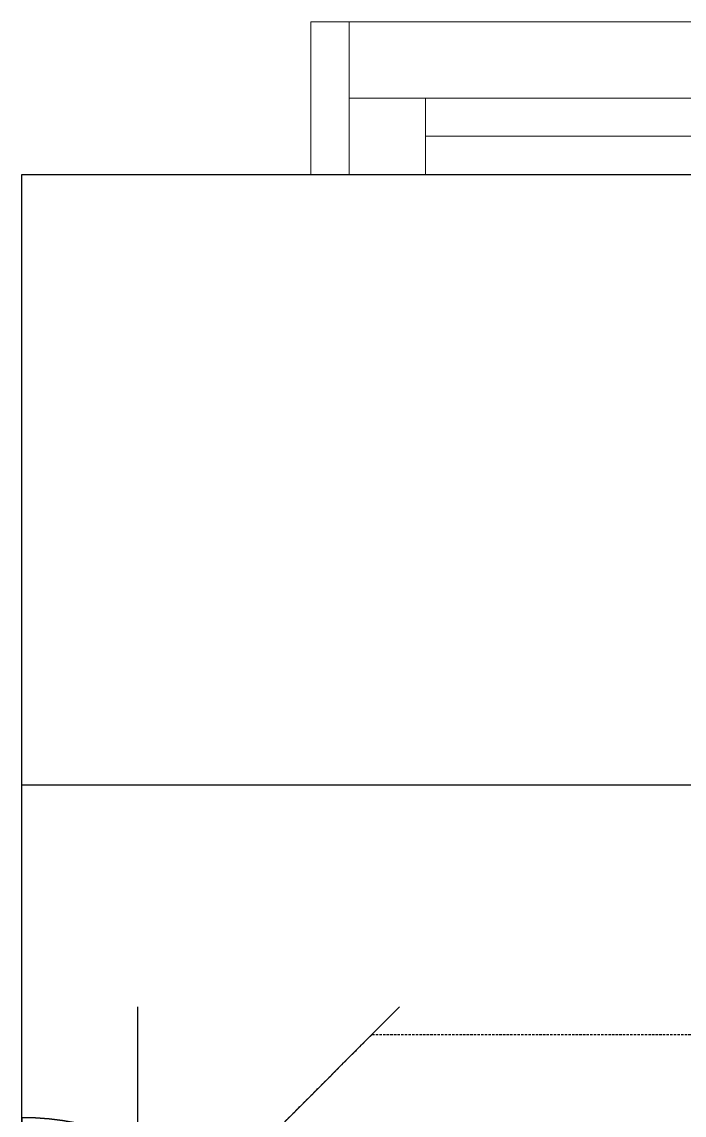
# Model space of a CAD drawing. Extents: x -12260 to 57327, y -29287 to 19916.
# Drawn here: x 25876 to 26310, y -3426 to -2710 of the extents above; entities that cross this region are included whole.
import ezdxf
from ezdxf.enums import TextEntityAlignment as Align

# ---------------------------------------------------------------- set-up
doc = ezdxf.new("R2010")
doc.units = 0
doc.header["$LTSCALE"] = 0.25
doc.linetypes.add('DASHDOT', pattern=[25.4, 12.7, -6.35, 0, -6.35])
doc.linetypes.add('HIDDEN', pattern=[9.525, 6.35, -3.175])
for name, color, linetype, lineweight in [('01-First Floor-FUR$0$Aluminum', 251, 'Continuous', 5), ('01-First Floor-FUR$0$Walls', 251, 'Continuous', 5), ('E-LITE-CLNG-CNDT', 6, 'DASHDOT', 35), ('E-LITE-EXIT-NUMB', 6, 'Continuous', 25), ('E-POWR-FLOR-CNDT', 6, 'HIDDEN', 25), ('E-POWR-WALL @ 100', 4, 'Continuous', 35)]:
    doc.layers.add(name, color=color, linetype=linetype, lineweight=lineweight)
doc.layers.add('01-First Floor-FUR$0$FALSE CEILING', color=251, linetype='Continuous')
doc.styles.add('DC_SIMPLEX', font='SIMPLEX.shx', dxfattribs={"width": 0.7})

# ---------------------------------------------------------------- blocks, each defined once
blk = doc.blocks.new('01-First Floor-FUR$0$A$C37be4daf')
at = {"layer": '01-First Floor-FUR$0$Aluminum'}
for p, q in [((1416.01, 598.24), (216.01, 598.24)), ((1341.01, 548.24), (1341.01, 598.24)), ((1391.01, 498.24), (1391.01, 598.24)), ((291.01, 573.24), (1341.01, 573.24)), ((1391.01, 548.24), (241.01, 548.24)), ((1416.01, 498.24), (216.01, 498.24))]:
    blk.add_line(p, q, dxfattribs=at)
at = {"layer": '01-First Floor-FUR$0$Walls'}
blk.add_line((1416.01, 498.24), (1416.01, 598.24), dxfattribs=at)
blk = doc.blocks.new('01-First Floor-FUR')
at = {"layer": '01-First Floor-FUR$0$FALSE CEILING', "linetype": 'Continuous'}
blk.add_line((25876, -3210), (29376, -3210), dxfattribs=at)
at = {"layer": '01-First Floor-FUR$0$FALSE CEILING'}
blk.add_lwpolyline([(29376, -6810), (25876, -6810), (25876, -2810), (29376, -2810)], close=True, dxfattribs=at)
at = {"layer": '01-First Floor-FUR$0$Walls'}
for p, q in [((25876, -2810), (25876, -5730)), ((29376, -2810), (25876, -2810))]:
    blk.add_line(p, q, dxfattribs=at)
at = {"rotation": 180}
blk.add_blockref('01-First Floor-FUR$0$A$C37be4daf', (27481.38, -2211.76), dxfattribs=at)
blk = doc.blocks.new('*U26')
blk.add_line((0, -1.75), (0, -3.25))
blk.add_lwpolyline([(-1.75, 0, 1), (1.75, 0)], format="xyb", close=True)
at = {"layer": 'Defpoints'}
for p, q in [((-2.4749, -2.4749), (0, 0)), ((2.4749, -2.4749), (0, 0)), ((2.4749, -0.7582), (-2.4749, -0.7582))]:
    blk.add_line(p, q, dxfattribs=at)
at = {"layer": 'E-LITE-EXIT-NUMB', "style": 'DC_SIMPLEX', "width": 0.7, "flags": 8}
blk.add_attdef('TYPE', text='', height=2, rotation=360, dxfattribs=at).set_placement((-2.682, 5.2383), align=Align.RIGHT)
blk.add_attdef('CIRCUIT', (2.682, 5.2383), '', height=2, rotation=360, dxfattribs=at)

msp = doc.modelspace()

# ---------------------------------------------------------------- linework, layer by layer
at = {"layer": 'E-POWR-FLOR-CNDT'}
msp.add_lwpolyline([(25999.74, -3479.18), (26105.47, -3373.45), (28228.51, -3373.45, 0.414214), (28328.51, -3273.45), (28328.51, -3057.49), (28452.26, -2933.74)], format="xyb", dxfattribs=at)

# ---------------------------------------------------------------- block references
at = {"layer": 'E-LITE-CLNG-CNDT'}
msp.add_blockref('01-First Floor-FUR', (0, 0), dxfattribs=at)
at = {"layer": 'E-POWR-WALL @ 100', "xscale": 100, "yscale": 100, "zscale": 100, "rotation": 90.00000000000001}
msp.add_blockref('*U26', (25876, -3602.93), dxfattribs=at)

doc.saveas('drawing.dxf')
